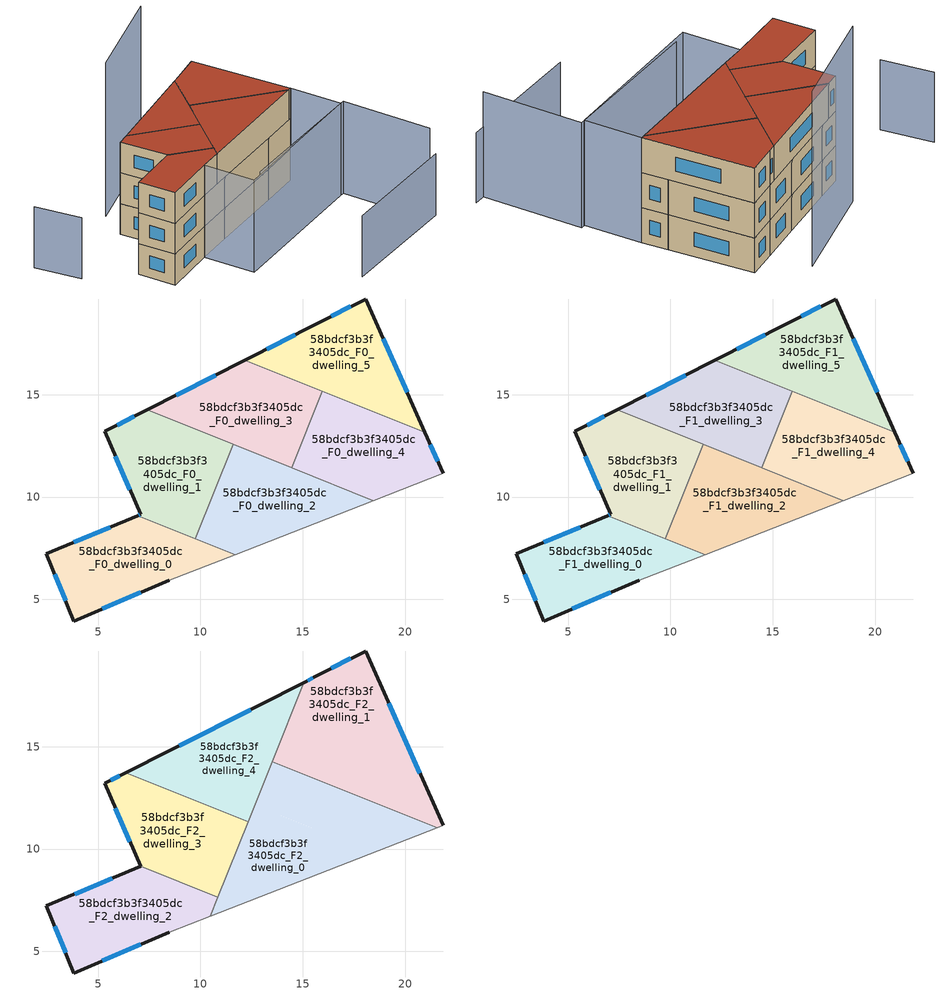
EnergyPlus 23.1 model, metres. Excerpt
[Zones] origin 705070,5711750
58bdcf3b3f3405dc_F0_dwelling_0
 floor ground (EU_floor_Construction): 11.7,7.19 8.48,5.93 3.81,3.94 2.47,7.22 6.94,9.09 z0
 wall outside (EU_wall_Construction): 6.94,9.09 2.47,7.22 3.81,3.94 8.48,5.93 z0:3
 wall adiabatic (EU_wall_Construction): 8.48,5.93 11.7,7.19 z0:3
 wall to 58bdcf3b3f3405dc_F0_dwelling_1 (EU_wall_Construction): 9.75,7.97 6.94,9.09 z0:3
 wall to 58bdcf3b3f3405dc_F0_dwelling_2 (EU_wall_Construction): 11.7,7.19 9.75,7.97 z0:3
 window (EU_Window_Construction): 5.61,8.53 3.81,7.78 / 5.21,4.54 7.08,5.34 / 2.87,6.24 3.41,4.92 z0.9:2.1
58bdcf3b3f3405dc_F0_dwelling_1
 floor ground (EU_floor_Construction): 11.6,12.57 9.75,7.97 6.94,9.09 7.09,9.15 5.32,13.2 7.4,14.25 z0
 wall outside (EU_wall_Construction): 7.4,14.25 5.32,13.2 7.09,9.15 6.94,9.09 z0:3
 wall to 58bdcf3b3f3405dc_F0_dwelling_2 (EU_wall_Construction): 9.75,7.97 11.6,12.57 z0:3
 wall to 58bdcf3b3f3405dc_F0_dwelling_3 (EU_wall_Construction): 11.6,12.57 7.4,14.25 z0:3
 window (EU_Window_Construction): 7.04,9.13 6.99,9.11 / 5.85,11.99 6.56,10.36 / 6.77,13.94 5.94,13.52 z0.9:2.1
58bdcf3b3f3405dc_F0_dwelling_2
 floor ground (EU_floor_Construction): 18.46,9.83 11.7,7.19 9.75,7.97 11.6,12.57 z0
 wall adiabatic (EU_wall_Construction): 11.7,7.19 18.46,9.83 z0:3
 wall to 58bdcf3b3f3405dc_F0_dwelling_4 (EU_wall_Construction): 18.46,9.83 14.46,11.42 z0:3
 wall to 58bdcf3b3f3405dc_F0_dwelling_3 (EU_wall_Construction): 14.46,11.42 11.6,12.57 z0:3
58bdcf3b3f3405dc_F0_dwelling_3
 floor ground (EU_floor_Construction): 15.96,15.16 14.46,11.42 7.4,14.25 12.18,16.67 z0
 wall outside (EU_wall_Construction): 12.18,16.67 7.4,14.25 z0:3
 wall to 58bdcf3b3f3405dc_F0_dwelling_4 (EU_wall_Construction): 14.46,11.42 15.96,15.16 z0:3
 wall to 58bdcf3b3f3405dc_F0_dwelling_5 (EU_wall_Construction): 15.96,15.16 12.18,16.67 z0:3
 window (EU_Window_Construction): 10.75,15.95 8.83,14.98 z0.9:2.1
58bdcf3b3f3405dc_F0_dwelling_4
 floor ground (EU_floor_Construction): 20.97,13.16 21.86,11.15 18.46,9.83 14.46,11.42 15.96,15.16 z0
 wall outside (EU_wall_Construction): 21.86,11.15 20.97,13.16 z0:3
 wall adiabatic (EU_wall_Construction): 18.46,9.83 21.86,11.15 z0:3
 wall to 58bdcf3b3f3405dc_F0_dwelling_5 (EU_wall_Construction): 20.97,13.16 15.96,15.16 z0:3
 window (EU_Window_Construction): 21.59,11.75 21.23,12.56 z0.9:2.1
58bdcf3b3f3405dc_F0_dwelling_5
 floor ground (EU_floor_Construction): 18.07,19.67 20.97,13.16 12.18,16.67 15.69,18.45 z0
 wall outside (EU_wall_Construction): 20.97,13.16 18.07,19.67 15.69,18.45 12.18,16.67 z0:3
 window (EU_Window_Construction): 14.64,17.92 13.23,17.21 / 17.36,19.31 16.4,18.82 / 20.1,15.11 18.94,17.72 z0.9:2.1
58bdcf3b3f3405dc_F1_dwelling_0
 floor to 58bdcf3b3f3405dc_F0_dwelling_0 (EU_floor_Construction): 11.7,7.19 8.48,5.93 3.81,3.94 2.47,7.22 6.94,9.09 z3
 wall outside (EU_wall_Construction): 6.94,9.09 2.47,7.22 3.81,3.94 8.48,5.93 z3:6
 wall adiabatic (EU_wall_Construction): 8.48,5.93 11.7,7.19 z3:6
 wall to 58bdcf3b3f3405dc_F1_dwelling_1 (EU_wall_Construction): 9.75,7.97 6.94,9.09 z3:6
 wall to 58bdcf3b3f3405dc_F1_dwelling_2 (EU_wall_Construction): 11.7,7.19 9.75,7.97 z3:6
 window (EU_Window_Construction): 5.61,8.53 3.81,7.78 / 5.21,4.54 7.08,5.34 / 2.87,6.24 3.41,4.92 z3.9:5.1
58bdcf3b3f3405dc_F1_dwelling_1
 floor to 58bdcf3b3f3405dc_F0_dwelling_1 (EU_floor_Construction): 11.6,12.57 9.75,7.97 6.94,9.09 7.09,9.15 5.32,13.2 7.4,14.25 z3
 wall outside (EU_wall_Construction): 7.4,14.25 5.32,13.2 7.09,9.15 6.94,9.09 z3:6
 wall to 58bdcf3b3f3405dc_F1_dwelling_2 (EU_wall_Construction): 9.75,7.97 11.6,12.57 z3:6
 wall to 58bdcf3b3f3405dc_F1_dwelling_3 (EU_wall_Construction): 11.6,12.57 7.4,14.25 z3:6
 window (EU_Window_Construction): 7.04,9.13 6.99,9.11 / 5.85,11.99 6.56,10.36 / 6.77,13.94 5.94,13.52 z3.9:5.1
 ceiling adiabatic (EU_roof_Construction): 9.75,7.97 9.79,8.06 7.08,9.15 6.94,9.09 z6
58bdcf3b3f3405dc_F1_dwelling_2
 floor to 58bdcf3b3f3405dc_F0_dwelling_2 (EU_floor_Construction): 18.46,9.83 11.7,7.19 9.75,7.97 11.6,12.57 z3
 wall adiabatic (EU_wall_Construction): 11.7,7.19 18.46,9.83 z3:6
 wall to 58bdcf3b3f3405dc_F1_dwelling_4 (EU_wall_Construction): 18.46,9.83 14.46,11.42 z3:6
 wall to 58bdcf3b3f3405dc_F1_dwelling_3 (EU_wall_Construction): 14.46,11.42 11.6,12.57 z3:6
58bdcf3b3f3405dc_F1_dwelling_3
 floor to 58bdcf3b3f3405dc_F0_dwelling_3 (EU_floor_Construction): 15.96,15.16 14.46,11.42 7.4,14.25 12.18,16.67 z3
 wall outside (EU_wall_Construction): 12.18,16.67 7.4,14.25 z3:6
 wall to 58bdcf3b3f3405dc_F1_dwelling_4 (EU_wall_Construction): 14.46,11.42 15.96,15.16 z3:6
 wall to 58bdcf3b3f3405dc_F1_dwelling_5 (EU_wall_Construction): 15.96,15.16 12.18,16.67 z3:6
 window (EU_Window_Construction): 10.75,15.95 8.83,14.98 z3.9:5.1
58bdcf3b3f3405dc_F1_dwelling_4
 floor to 58bdcf3b3f3405dc_F0_dwelling_4 (EU_floor_Construction): 20.97,13.16 21.86,11.15 18.46,9.83 14.46,11.42 15.96,15.16 z3
 wall outside (EU_wall_Construction): 21.86,11.15 20.97,13.16 z3:6
 wall adiabatic (EU_wall_Construction): 18.46,9.83 21.86,11.15 z3:6
 wall to 58bdcf3b3f3405dc_F1_dwelling_5 (EU_wall_Construction): 20.97,13.16 15.96,15.16 z3:6
 window (EU_Window_Construction): 21.59,11.75 21.23,12.56 z3.9:5.1
58bdcf3b3f3405dc_F1_dwelling_5
 floor to 58bdcf3b3f3405dc_F0_dwelling_5 (EU_floor_Construction): 18.07,19.67 20.97,13.16 12.18,16.67 15.69,18.45 z3
 wall outside (EU_wall_Construction): 20.97,13.16 18.07,19.67 15.69,18.45 12.18,16.67 z3:6
 window (EU_Window_Construction): 14.64,17.92 13.23,17.21 / 17.36,19.31 16.4,18.82 / 20.1,15.11 18.94,17.72 z3.9:5.1
58bdcf3b3f3405dc_F2_dwelling_0
 floor to 58bdcf3b3f3405dc_F1_dwelling_2 (EU_floor_Construction): 18.46,9.83 11.7,7.19 10.82,7.54 12.66,12.15 z6
 floor to 58bdcf3b3f3405dc_F1_dwelling_4 (EU_floor_Construction): 21.56,11.04 18.46,9.83 14.46,11.42 15.31,13.54 z6
 floor to 58bdcf3b3f3405dc_F1_dwelling_0 (EU_floor_Construction): 11.7,7.19 10.48,6.72 10.82,7.54 z6
 floor to 58bdcf3b3f3405dc_F1_dwelling_3 (EU_floor_Construction): 15.31,13.54 14.46,11.42 12.66,12.15 13.51,14.26 z6
 wall to 58bdcf3b3f3405dc_F2_dwelling_1 (EU_wall_Construction): 21.56,11.04 13.51,14.26 z6:9
 wall adiabatic (EU_wall_Construction): 10.48,6.72 21.56,11.04 z6:9
 wall to 58bdcf3b3f3405dc_F2_dwelling_3 (EU_wall_Construction): 12.34,11.34 10.85,7.64 z6:9
 wall to 58bdcf3b3f3405dc_F2_dwelling_2 (EU_wall_Construction): 10.85,7.64 10.49,6.72 z6:9
 wall to 58bdcf3b3f3405dc_F2_dwelling_4 (EU_wall_Construction): 13.5,14.26 12.34,11.34 z6:9
 roof outside (EU_roof_Construction): 21.56,11.04 13.51,14.26 10.48,6.72 z9
58bdcf3b3f3405dc_F2_dwelling_1
 floor to 58bdcf3b3f3405dc_F1_dwelling_5 (EU_floor_Construction): 18.07,19.67 20.97,13.16 14.15,15.88 15.05,18.13 15.69,18.45 z6
 floor to 58bdcf3b3f3405dc_F1_dwelling_3 (EU_floor_Construction): 15.96,15.16 15.31,13.54 13.51,14.26 14.15,15.88 z6
 floor to 58bdcf3b3f3405dc_F1_dwelling_4 (EU_floor_Construction): 20.97,13.16 21.86,11.15 21.56,11.04 15.31,13.54 15.96,15.16 z6
 wall outside (EU_wall_Construction): 21.86,11.15 18.07,19.67 15.69,18.45 15.05,18.13 z6:9
 wall adiabatic (EU_wall_Construction): 21.56,11.04 21.86,11.15 z6:9
 wall to 58bdcf3b3f3405dc_F2_dwelling_4 (EU_wall_Construction): 15.05,18.13 13.51,14.26 z6:9
 window (EU_Window_Construction): 20.72,13.7 19.2,17.12 / 15.5,18.36 15.24,18.23 / 17.36,19.31 16.4,18.82 z6.9:8.1
 roof outside (EU_roof_Construction): 21.86,11.15 18.07,19.67 15.69,18.45 15.05,18.13 13.51,14.26 21.56,11.04 z9
58bdcf3b3f3405dc_F2_dwelling_2
 floor to 58bdcf3b3f3405dc_F1_dwelling_0 (EU_floor_Construction): 10.81,7.54 10.48,6.72 8.48,5.93 3.81,3.94 2.47,7.22 6.94,9.09 z6
 floor to 58bdcf3b3f3405dc_F1_dwelling_2 (EU_floor_Construction): 10.85,7.64 10.81,7.54 9.75,7.97 9.79,8.06 z6
 floor adiabatic (EU_floor_Construction): 10.85,7.64 9.79,8.06 9.75,7.97 10.81,7.54 6.94,9.09 2.47,7.22 7.08,9.15 z6
 wall outside (EU_wall_Construction): 7.08,9.15 2.47,7.22 3.81,3.94 8.48,5.93 z6:9
 wall to 58bdcf3b3f3405dc_F2_dwelling_3 (EU_wall_Construction): 10.85,7.64 7.08,9.15 z6:9
 wall adiabatic (EU_wall_Construction): 8.48,5.93 10.48,6.72 z6:9
 window (EU_Window_Construction): 5.21,4.54 7.08,5.34 / 2.87,6.24 3.41,4.92 / 5.7,8.57 3.85,7.8 z6.9:8.1
 roof outside (EU_roof_Construction): 10.48,6.72 10.85,7.64 7.08,9.15 2.47,7.22 3.81,3.94 8.48,5.93 z9
58bdcf3b3f3405dc_F2_dwelling_3
 floor outside (EU_floor_Construction): 5.32,13.2 7.09,9.15 9.79,8.06 7.08,9.15 z6
 floor to 58bdcf3b3f3405dc_F1_dwelling_1 (EU_floor_Construction): 11.27,11.77 9.79,8.06 7.09,9.15 5.32,13.2 6.37,13.73 z6
 floor to 58bdcf3b3f3405dc_F1_dwelling_2 (EU_floor_Construction): 12.34,11.34 10.85,7.64 9.79,8.06 11.27,11.77 z6
 wall outside (EU_wall_Construction): 6.36,13.73 5.32,13.2 7.09,9.15 z6:9; 7.09,9.15,9 7.08,9.15,6 7.09,9.15,6
 wall to 58bdcf3b3f3405dc_F2_dwelling_4 (EU_wall_Construction): 12.34,11.34 6.36,13.73 z6:9
 window (EU_Window_Construction): 5.85,11.99 6.56,10.36 / 6.05,13.57 5.63,13.36 z6.9:8.1
 roof outside (EU_roof_Construction): 10.85,7.64 12.34,11.34 6.36,13.73 5.32,13.2 7.09,9.15 z9
58bdcf3b3f3405dc_F2_dwelling_4
 floor to 58bdcf3b3f3405dc_F1_dwelling_3 (EU_floor_Construction): 14.15,15.88 12.66,12.15 7.4,14.25 12.18,16.67 z6
 floor to 58bdcf3b3f3405dc_F1_dwelling_1 (EU_floor_Construction): 11.6,12.57 11.27,11.77 6.37,13.73 7.4,14.25 z6
 floor to 58bdcf3b3f3405dc_F1_dwelling_5 (EU_floor_Construction): 15.05,18.13 14.15,15.88 12.18,16.67 z6
 floor to 58bdcf3b3f3405dc_F1_dwelling_2 (EU_floor_Construction): 12.66,12.15 12.34,11.34 11.27,11.77 11.6,12.57 z6
 wall outside (EU_wall_Construction): 15.05,18.13 6.36,13.73 z6:9
 window (EU_Window_Construction): 12.45,16.81 8.97,15.05 z6.9:8.1
 roof outside (EU_roof_Construction): 12.34,11.34 15.05,18.13 6.36,13.73 z9
shading: 16.81,-4.76 27.83,-0.84 / -3.7,13.46 -1.72,9.6 z0:6; 11.46,2.18 23.99,6.77 / 23.99,6.77 26.89,-1.17 / 8.48,5.93 21.87,11.16 / 21.87,11.16 23.63,6.64 / 23.63,6.64 10.24,1.41 / 10.24,1.41 8.48,5.93 z0:9; 14.17,21.56 6.13,16.23 z0:15
[Building]
EU S2 Campaign: North Axis=0; Terrain=City; Solar Distribution=FullExterior
[Site:Location]
London: Latitude=51.5; Longitude=-0.5; Time Zone=0; Elevation=25
[SizingPeriod:WeatherFileDays]
AnnualSizingPeriod: Begin Month=1; Begin Day of Month=1; End Month=12; End Day of Month=31; Day of Week for Start Day=Monday; Use Weather File Daylight Saving Period=No; Use Weather File Rain and Snow Indicators=No
[MATERIAL]
EU_InternalMass_Material: Roughness=MediumRough; Thickness=0.1; Conductivity=1; Density=1800; Specific Heat=900; Thermal Absorptance=0.9; Solar Absorptance=0.7; Visible Absorptance=0.7
[MATERIAL:NOMASS] Roughness=MediumRough; Thermal Absorptance=0.9; Solar Absorptance=0.7; Visible Absorptance=0.7
Name | Thermal Resistance
EU_wall_NoMass | 1.04674
EU_roof_NoMass | 4.32442
EU_floor_NoMass | 2.04616
[WINDOWMATERIAL:SIMPLEGLAZINGSYSTEM]
EU_Window_SimpleGlazing: UFactor=4.25843; Solar Heat Gain Coefficient=0.85; Visible Transmittance=0.85
[CONSTRUCTION]
EU_wall_Construction: EU_wall_NoMass
EU_roof_Construction: EU_roof_NoMass
EU_floor_Construction: EU_floor_NoMass
EU_InternalMass_Construction: EU_InternalMass_Material
EU_Window_Construction: EU_Window_SimpleGlazing
[ZONE] Type=1; Multiplier=1; Ceiling Height=autocalculate; Floor Area=autocalculate; Part of Total Floor Area=Yes
Name | Volume
58bdcf3b3f3405dc_F0_dwelling_0; 58bdcf3b3f3405dc_F1_dwelling_0; 58bdcf3b3f3405dc_F2_dwelling_4 | 70.5366
58bdcf3b3f3405dc_F2_dwelling_0 | 105.817
58bdcf3b3f3405dc_F0_dwelling_1; 58bdcf3b3f3405dc_F1_dwelling_1 | 70.5535
58bdcf3b3f3405dc_F2_dwelling_1 | 105.798
58bdcf3b3f3405dc_F0_dwelling_2; 58bdcf3b3f3405dc_F1_dwelling_2 | 70.5483
58bdcf3b3f3405dc_F2_dwelling_2 | 70.5491
58bdcf3b3f3405dc_F0_dwelling_3; 58bdcf3b3f3405dc_F1_dwelling_3 | 70.5417
58bdcf3b3f3405dc_F2_dwelling_3 | 70.5989
58bdcf3b3f3405dc_F0_dwelling_4; 58bdcf3b3f3405dc_F1_dwelling_4; 58bdcf3b3f3405dc_F0_dwelling_5; 58bdcf3b3f3405dc_F1_dwelling_5 | 70.5374
[INTERNALMASS] Construction=EU_InternalMass_Construction
Name | Zone or ZoneList | Surface Area
58bdcf3b3f3405dc_F0_dwelling_0_EU_InternalMass | 58bdcf3b3f3405dc_F0_dwelling_0 | 23.5119
58bdcf3b3f3405dc_F0_dwelling_1_EU_InternalMass | 58bdcf3b3f3405dc_F0_dwelling_1 | 23.5176
58bdcf3b3f3405dc_F0_dwelling_2_EU_InternalMass | 58bdcf3b3f3405dc_F0_dwelling_2 | 23.5159
58bdcf3b3f3405dc_F0_dwelling_3_EU_InternalMass | 58bdcf3b3f3405dc_F0_dwelling_3 | 23.5129
58bdcf3b3f3405dc_F0_dwelling_4_EU_InternalMass | 58bdcf3b3f3405dc_F0_dwelling_4 | 23.5129
58bdcf3b3f3405dc_F0_dwelling_5_EU_InternalMass | 58bdcf3b3f3405dc_F0_dwelling_5 | 23.5125
58bdcf3b3f3405dc_F1_dwelling_0_EU_InternalMass | 58bdcf3b3f3405dc_F1_dwelling_0 | 23.5119
58bdcf3b3f3405dc_F1_dwelling_1_EU_InternalMass | 58bdcf3b3f3405dc_F1_dwelling_1 | 23.5176
58bdcf3b3f3405dc_F1_dwelling_2_EU_InternalMass | 58bdcf3b3f3405dc_F1_dwelling_2 | 23.5159
58bdcf3b3f3405dc_F1_dwelling_3_EU_InternalMass | 58bdcf3b3f3405dc_F1_dwelling_3 | 23.5129
58bdcf3b3f3405dc_F1_dwelling_4_EU_InternalMass | 58bdcf3b3f3405dc_F1_dwelling_4 | 23.5129
58bdcf3b3f3405dc_F1_dwelling_5_EU_InternalMass | 58bdcf3b3f3405dc_F1_dwelling_5 | 23.5125
58bdcf3b3f3405dc_F2_dwelling_0_EU_InternalMass | 58bdcf3b3f3405dc_F2_dwelling_0 | 35.2726
58bdcf3b3f3405dc_F2_dwelling_1_EU_InternalMass | 58bdcf3b3f3405dc_F2_dwelling_1 | 35.2666
58bdcf3b3f3405dc_F2_dwelling_2_EU_InternalMass | 58bdcf3b3f3405dc_F2_dwelling_2 | 23.5161
58bdcf3b3f3405dc_F2_dwelling_3_EU_InternalMass | 58bdcf3b3f3405dc_F2_dwelling_3 | 23.5142
58bdcf3b3f3405dc_F2_dwelling_4_EU_InternalMass | 58bdcf3b3f3405dc_F2_dwelling_4 | 23.5124
[OTHEREQUIPMENT] Fuel Type=Electricity; Design Level Calculation Method=Watts/Area; Power per Zone Floor Area=1; Fraction Latent=0; Fraction Radiant=0; Fraction Lost=0; Carbon Dioxide Generation Rate=0; EndUse Subcategory=EU_Step8_InternalGains
Name | Zone or ZoneList or Space or SpaceList | Schedule
EU_Step8_InternalGain_58bdcf3b3f3405dc_F0_dwelling_0_f000 | 58bdcf3b3f3405dc_F0_dwelling_0 | EU_Step8_GainSchedule_58bdcf3b3f3405dc_F0_dwelling_0_f000
EU_Step8_InternalGain_58bdcf3b3f3405dc_F0_dwelling_1_f000 | 58bdcf3b3f3405dc_F0_dwelling_1 | EU_Step8_GainSchedule_58bdcf3b3f3405dc_F0_dwelling_1_f000
EU_Step8_InternalGain_58bdcf3b3f3405dc_F0_dwelling_2_f000 | 58bdcf3b3f3405dc_F0_dwelling_2 | EU_Step8_GainSchedule_58bdcf3b3f3405dc_F0_dwelling_2_f000
EU_Step8_InternalGain_58bdcf3b3f3405dc_F0_dwelling_3_f000 | 58bdcf3b3f3405dc_F0_dwelling_3 | EU_Step8_GainSchedule_58bdcf3b3f3405dc_F0_dwelling_3_f000
EU_Step8_InternalGain_58bdcf3b3f3405dc_F0_dwelling_4_f000 | 58bdcf3b3f3405dc_F0_dwelling_4 | EU_Step8_GainSchedule_58bdcf3b3f3405dc_F0_dwelling_4_f000
EU_Step8_InternalGain_58bdcf3b3f3405dc_F0_dwelling_5_f000 | 58bdcf3b3f3405dc_F0_dwelling_5 | EU_Step8_GainSchedule_58bdcf3b3f3405dc_F0_dwelling_5_f000
EU_Step8_InternalGain_58bdcf3b3f3405dc_F1_dwelling_0_f000 | 58bdcf3b3f3405dc_F1_dwelling_0 | EU_Step8_GainSchedule_58bdcf3b3f3405dc_F1_dwelling_0_f000
EU_Step8_InternalGain_58bdcf3b3f3405dc_F1_dwelling_1_f000 | 58bdcf3b3f3405dc_F1_dwelling_1 | EU_Step8_GainSchedule_58bdcf3b3f3405dc_F1_dwelling_1_f000
EU_Step8_InternalGain_58bdcf3b3f3405dc_F1_dwelling_2_f000 | 58bdcf3b3f3405dc_F1_dwelling_2 | EU_Step8_GainSchedule_58bdcf3b3f3405dc_F1_dwelling_2_f000
EU_Step8_InternalGain_58bdcf3b3f3405dc_F1_dwelling_3_f000 | 58bdcf3b3f3405dc_F1_dwelling_3 | EU_Step8_GainSchedule_58bdcf3b3f3405dc_F1_dwelling_3_f000
EU_Step8_InternalGain_58bdcf3b3f3405dc_F1_dwelling_4_f000 | 58bdcf3b3f3405dc_F1_dwelling_4 | EU_Step8_GainSchedule_58bdcf3b3f3405dc_F1_dwelling_4_f000
EU_Step8_InternalGain_58bdcf3b3f3405dc_F1_dwelling_5_f000 | 58bdcf3b3f3405dc_F1_dwelling_5 | EU_Step8_GainSchedule_58bdcf3b3f3405dc_F1_dwelling_5_f000
EU_Step8_InternalGain_58bdcf3b3f3405dc_F2_dwelling_0_f000 | 58bdcf3b3f3405dc_F2_dwelling_0 | EU_Step8_GainSchedule_58bdcf3b3f3405dc_F2_dwelling_0_f000
EU_Step8_InternalGain_58bdcf3b3f3405dc_F2_dwelling_1_f000 | 58bdcf3b3f3405dc_F2_dwelling_1 | EU_Step8_GainSchedule_58bdcf3b3f3405dc_F2_dwelling_1_f000
EU_Step8_InternalGain_58bdcf3b3f3405dc_F2_dwelling_2_f000 | 58bdcf3b3f3405dc_F2_dwelling_2 | EU_Step8_GainSchedule_58bdcf3b3f3405dc_F2_dwelling_2_f000
EU_Step8_InternalGain_58bdcf3b3f3405dc_F2_dwelling_3_f000 | 58bdcf3b3f3405dc_F2_dwelling_3 | EU_Step8_GainSchedule_58bdcf3b3f3405dc_F2_dwelling_3_f000
EU_Step8_InternalGain_58bdcf3b3f3405dc_F2_dwelling_4_f000 | 58bdcf3b3f3405dc_F2_dwelling_4 | EU_Step8_GainSchedule_58bdcf3b3f3405dc_F2_dwelling_4_f000
[ZONEVENTILATION:DESIGNFLOWRATE] Schedule=EU_AlwaysOn; Design Flow Rate Calculation Method=AirChanges/Hour; Air Changes per Hour=0.488719; Ventilation Type=Natural; Fan Pressure Rise=0; Fan Total Efficiency=1; Constant Term Coefficient=1; Temperature Term Coefficient=0; Velocity Term Coefficient=0; Velocity Squared Term Coefficient=0; Minimum Indoor Temperature=-100; Maximum Indoor Temperature=100; Delta Temperature=-100; Minimum Outdoor Temperature=-100; Maximum Outdoor Temperature=100; Maximum Wind Speed=40
Name | Zone or ZoneList or Space or SpaceList
EU_ConstantAir_58bdcf3b3f3405dc_F0_dwelling_0 | 58bdcf3b3f3405dc_F0_dwelling_0
EU_ConstantAir_58bdcf3b3f3405dc_F0_dwelling_1 | 58bdcf3b3f3405dc_F0_dwelling_1
EU_ConstantAir_58bdcf3b3f3405dc_F0_dwelling_2 | 58bdcf3b3f3405dc_F0_dwelling_2
EU_ConstantAir_58bdcf3b3f3405dc_F0_dwelling_3 | 58bdcf3b3f3405dc_F0_dwelling_3
EU_ConstantAir_58bdcf3b3f3405dc_F0_dwelling_4 | 58bdcf3b3f3405dc_F0_dwelling_4
EU_ConstantAir_58bdcf3b3f3405dc_F0_dwelling_5 | 58bdcf3b3f3405dc_F0_dwelling_5
EU_ConstantAir_58bdcf3b3f3405dc_F1_dwelling_0 | 58bdcf3b3f3405dc_F1_dwelling_0
EU_ConstantAir_58bdcf3b3f3405dc_F1_dwelling_1 | 58bdcf3b3f3405dc_F1_dwelling_1
EU_ConstantAir_58bdcf3b3f3405dc_F1_dwelling_2 | 58bdcf3b3f3405dc_F1_dwelling_2
EU_ConstantAir_58bdcf3b3f3405dc_F1_dwelling_3 | 58bdcf3b3f3405dc_F1_dwelling_3
EU_ConstantAir_58bdcf3b3f3405dc_F1_dwelling_4 | 58bdcf3b3f3405dc_F1_dwelling_4
EU_ConstantAir_58bdcf3b3f3405dc_F1_dwelling_5 | 58bdcf3b3f3405dc_F1_dwelling_5
EU_ConstantAir_58bdcf3b3f3405dc_F2_dwelling_0 | 58bdcf3b3f3405dc_F2_dwelling_0
EU_ConstantAir_58bdcf3b3f3405dc_F2_dwelling_1 | 58bdcf3b3f3405dc_F2_dwelling_1
EU_ConstantAir_58bdcf3b3f3405dc_F2_dwelling_2 | 58bdcf3b3f3405dc_F2_dwelling_2
EU_ConstantAir_58bdcf3b3f3405dc_F2_dwelling_3 | 58bdcf3b3f3405dc_F2_dwelling_3
EU_ConstantAir_58bdcf3b3f3405dc_F2_dwelling_4 | 58bdcf3b3f3405dc_F2_dwelling_4
[HVACTEMPLATE:THERMOSTAT] Constant Heating Setpoint=20; Constant Cooling Setpoint=50
EU_HeatOnly_58bdcf3b3f3405dc_F0_dwelling_0; EU_HeatOnly_58bdcf3b3f3405dc_F0_dwelling_1; EU_HeatOnly_58bdcf3b3f3405dc_F0_dwelling_2; EU_HeatOnly_58bdcf3b3f3405dc_F0_dwelling_3; EU_HeatOnly_58bdcf3b3f3405dc_F0_dwelling_4; EU_HeatOnly_58bdcf3b3f3405dc_F0_dwelling_5; EU_HeatOnly_58bdcf3b3f3405dc_F1_dwelling_0; EU_HeatOnly_58bdcf3b3f3405dc_F1_dwelling_1; EU_HeatOnly_58bdcf3b3f3405dc_F1_dwelling_2; EU_HeatOnly_58bdcf3b3f3405dc_F1_dwelling_3; EU_HeatOnly_58bdcf3b3f3405dc_F1_dwelling_4; EU_HeatOnly_58bdcf3b3f3405dc_F1_dwelling_5; EU_HeatOnly_58bdcf3b3f3405dc_F2_dwelling_0; EU_HeatOnly_58bdcf3b3f3405dc_F2_dwelling_1; EU_HeatOnly_58bdcf3b3f3405dc_F2_dwelling_2; EU_HeatOnly_58bdcf3b3f3405dc_F2_dwelling_3; EU_HeatOnly_58bdcf3b3f3405dc_F2_dwelling_4
[HVACTEMPLATE:ZONE:IDEALLOADSAIRSYSTEM] System Availability Schedule=EU_AlwaysOn; Maximum Heating Supply Air Temperature=50; Minimum Cooling Supply Air Temperature=13; Maximum Heating Supply Air Humidity Ratio=0.0156; Minimum Cooling Supply Air Humidity Ratio=0.0077; Heating Limit=NoLimit; Cooling Limit=NoLimit; Heating Availability Schedule=EU_AlwaysOn; Cooling Availability Schedule=EU_CoolingOff; Dehumidification Control Type=ConstantSensibleHeatRatio; Cooling Sensible Heat Ratio=0.7; Dehumidification Setpoint=60; Humidification Control Type=None; Humidification Setpoint=30; Outdoor Air Method=None; Outdoor Air Flow Rate per Person=0.00944; Outdoor Air Flow Rate per Zone Floor Area=0; Outdoor Air Flow Rate per Zone=0; Demand Controlled Ventilation Type=None; Outdoor Air Economizer Type=NoEconomizer; Heat Recovery Type=None; Sensible Heat Recovery Effectiveness=0.7; Latent Heat Recovery Effectiveness=0.65
Name | Template Thermostat
58bdcf3b3f3405dc_F0_dwelling_0 | EU_HeatOnly_58bdcf3b3f3405dc_F0_dwelling_0
58bdcf3b3f3405dc_F0_dwelling_1 | EU_HeatOnly_58bdcf3b3f3405dc_F0_dwelling_1
58bdcf3b3f3405dc_F0_dwelling_2 | EU_HeatOnly_58bdcf3b3f3405dc_F0_dwelling_2
58bdcf3b3f3405dc_F0_dwelling_3 | EU_HeatOnly_58bdcf3b3f3405dc_F0_dwelling_3
58bdcf3b3f3405dc_F0_dwelling_4 | EU_HeatOnly_58bdcf3b3f3405dc_F0_dwelling_4
58bdcf3b3f3405dc_F0_dwelling_5 | EU_HeatOnly_58bdcf3b3f3405dc_F0_dwelling_5
58bdcf3b3f3405dc_F1_dwelling_0 | EU_HeatOnly_58bdcf3b3f3405dc_F1_dwelling_0
58bdcf3b3f3405dc_F1_dwelling_1 | EU_HeatOnly_58bdcf3b3f3405dc_F1_dwelling_1
58bdcf3b3f3405dc_F1_dwelling_2 | EU_HeatOnly_58bdcf3b3f3405dc_F1_dwelling_2
58bdcf3b3f3405dc_F1_dwelling_3 | EU_HeatOnly_58bdcf3b3f3405dc_F1_dwelling_3
58bdcf3b3f3405dc_F1_dwelling_4 | EU_HeatOnly_58bdcf3b3f3405dc_F1_dwelling_4
58bdcf3b3f3405dc_F1_dwelling_5 | EU_HeatOnly_58bdcf3b3f3405dc_F1_dwelling_5
58bdcf3b3f3405dc_F2_dwelling_0 | EU_HeatOnly_58bdcf3b3f3405dc_F2_dwelling_0
58bdcf3b3f3405dc_F2_dwelling_1 | EU_HeatOnly_58bdcf3b3f3405dc_F2_dwelling_1
58bdcf3b3f3405dc_F2_dwelling_2 | EU_HeatOnly_58bdcf3b3f3405dc_F2_dwelling_2
58bdcf3b3f3405dc_F2_dwelling_3 | EU_HeatOnly_58bdcf3b3f3405dc_F2_dwelling_3
58bdcf3b3f3405dc_F2_dwelling_4 | EU_HeatOnly_58bdcf3b3f3405dc_F2_dwelling_4
[SIZING:ZONE] Zone Cooling Design Supply Air Temperature Input Method=SupplyAirTemperature; Zone Cooling Design Supply Air Temperature=13; Zone Heating Design Supply Air Temperature Input Method=SupplyAirTemperature; Zone Heating Design Supply Air Temperature=50; Zone Cooling Design Supply Air Humidity Ratio=0.008; Zone Heating Design Supply Air Humidity Ratio=0.008; Cooling Design Air Flow Method=DesignDay; Cooling Design Air Flow Rate=0; Cooling Minimum Air Flow per Zone Floor Area=0.000762; Cooling Minimum Air Flow=0; Cooling Minimum Air Flow Fraction=0.2; Heating Design Air Flow Method=DesignDay; Heating Design Air Flow Rate=0; Heating Maximum Air Flow per Zone Floor Area=0.002032; Heating Maximum Air Flow=0.141576; Heating Maximum Air Flow Fraction=0.3; Account for Dedicated Outdoor Air System=No; Dedicated Outdoor Air System Control Strategy=NeutralSupplyAir; Dedicated Outdoor Air Low Setpoint Temperature for Design=autosize; Dedicated Outdoor Air High Setpoint Temperature for Design=autosize; Zone Load Sizing Method=Sensible Load Only No Latent Load; Zone Latent Cooling Design Supply Air Humidity Ratio Input Method=HumidityRatioDifference; Zone Cooling Design Supply Air Humidity Ratio Difference=0.005; Zone Latent Heating Design Supply Air Humidity Ratio Input Method=HumidityRatioDifference; Zone Humidification Design Supply Air Humidity Ratio Difference=0.005
58bdcf3b3f3405dc_F0_dwelling_0; 58bdcf3b3f3405dc_F0_dwelling_1; 58bdcf3b3f3405dc_F0_dwelling_2; 58bdcf3b3f3405dc_F0_dwelling_3; 58bdcf3b3f3405dc_F0_dwelling_4; 58bdcf3b3f3405dc_F0_dwelling_5; 58bdcf3b3f3405dc_F1_dwelling_0; 58bdcf3b3f3405dc_F1_dwelling_1; 58bdcf3b3f3405dc_F1_dwelling_2; 58bdcf3b3f3405dc_F1_dwelling_3; 58bdcf3b3f3405dc_F1_dwelling_4; 58bdcf3b3f3405dc_F1_dwelling_5; 58bdcf3b3f3405dc_F2_dwelling_0; 58bdcf3b3f3405dc_F2_dwelling_1; 58bdcf3b3f3405dc_F2_dwelling_2; 58bdcf3b3f3405dc_F2_dwelling_3; 58bdcf3b3f3405dc_F2_dwelling_4
[SCHEDULE:CONSTANT]
Name | Hourly Value
EU_AlwaysOn | 1
EU_CoolingOff | 0
[SCHEDULE:FILE] Column Number=1; Rows to Skip at Top=0; Number of Hours of Data=8760; Column Separator=Comma; Interpolate to Timestep=No; Minutes per Item=60; Adjust Schedule for Daylight Savings=Yes
Name | File
EU_Step8_GainSchedule_58bdcf3b3f3405dc_F0_dwelling_0_f000 | ../../schedules/58bdcf3b3f3405dc/58bdcf3b3f3405dc_F0_dwelling_0_f000_gain.csv
EU_Step8_GainSchedule_58bdcf3b3f3405dc_F0_dwelling_1_f000 | ../../schedules/58bdcf3b3f3405dc/58bdcf3b3f3405dc_F0_dwelling_1_f000_gain.csv
EU_Step8_GainSchedule_58bdcf3b3f3405dc_F0_dwelling_2_f000 | ../../schedules/58bdcf3b3f3405dc/58bdcf3b3f3405dc_F0_dwelling_2_f000_gain.csv
EU_Step8_GainSchedule_58bdcf3b3f3405dc_F0_dwelling_3_f000 | ../../schedules/58bdcf3b3f3405dc/58bdcf3b3f3405dc_F0_dwelling_3_f000_gain.csv
EU_Step8_GainSchedule_58bdcf3b3f3405dc_F0_dwelling_4_f000 | ../../schedules/58bdcf3b3f3405dc/58bdcf3b3f3405dc_F0_dwelling_4_f000_gain.csv
EU_Step8_GainSchedule_58bdcf3b3f3405dc_F0_dwelling_5_f000 | ../../schedules/58bdcf3b3f3405dc/58bdcf3b3f3405dc_F0_dwelling_5_f000_gain.csv
EU_Step8_GainSchedule_58bdcf3b3f3405dc_F1_dwelling_0_f000 | ../../schedules/58bdcf3b3f3405dc/58bdcf3b3f3405dc_F1_dwelling_0_f000_gain.csv
EU_Step8_GainSchedule_58bdcf3b3f3405dc_F1_dwelling_1_f000 | ../../schedules/58bdcf3b3f3405dc/58bdcf3b3f3405dc_F1_dwelling_1_f000_gain.csv
EU_Step8_GainSchedule_58bdcf3b3f3405dc_F1_dwelling_2_f000 | ../../schedules/58bdcf3b3f3405dc/58bdcf3b3f3405dc_F1_dwelling_2_f000_gain.csv
EU_Step8_GainSchedule_58bdcf3b3f3405dc_F1_dwelling_3_f000 | ../../schedules/58bdcf3b3f3405dc/58bdcf3b3f3405dc_F1_dwelling_3_f000_gain.csv
EU_Step8_GainSchedule_58bdcf3b3f3405dc_F1_dwelling_4_f000 | ../../schedules/58bdcf3b3f3405dc/58bdcf3b3f3405dc_F1_dwelling_4_f000_gain.csv
EU_Step8_GainSchedule_58bdcf3b3f3405dc_F1_dwelling_5_f000 | ../../schedules/58bdcf3b3f3405dc/58bdcf3b3f3405dc_F1_dwelling_5_f000_gain.csv
EU_Step8_GainSchedule_58bdcf3b3f3405dc_F2_dwelling_0_f000 | ../../schedules/58bdcf3b3f3405dc/58bdcf3b3f3405dc_F2_dwelling_0_f000_gain.csv
EU_Step8_GainSchedule_58bdcf3b3f3405dc_F2_dwelling_1_f000 | ../../schedules/58bdcf3b3f3405dc/58bdcf3b3f3405dc_F2_dwelling_1_f000_gain.csv
EU_Step8_GainSchedule_58bdcf3b3f3405dc_F2_dwelling_2_f000 | ../../schedules/58bdcf3b3f3405dc/58bdcf3b3f3405dc_F2_dwelling_2_f000_gain.csv
EU_Step8_GainSchedule_58bdcf3b3f3405dc_F2_dwelling_3_f000 | ../../schedules/58bdcf3b3f3405dc/58bdcf3b3f3405dc_F2_dwelling_3_f000_gain.csv
EU_Step8_GainSchedule_58bdcf3b3f3405dc_F2_dwelling_4_f000 | ../../schedules/58bdcf3b3f3405dc/58bdcf3b3f3405dc_F2_dwelling_4_f000_gain.csv
